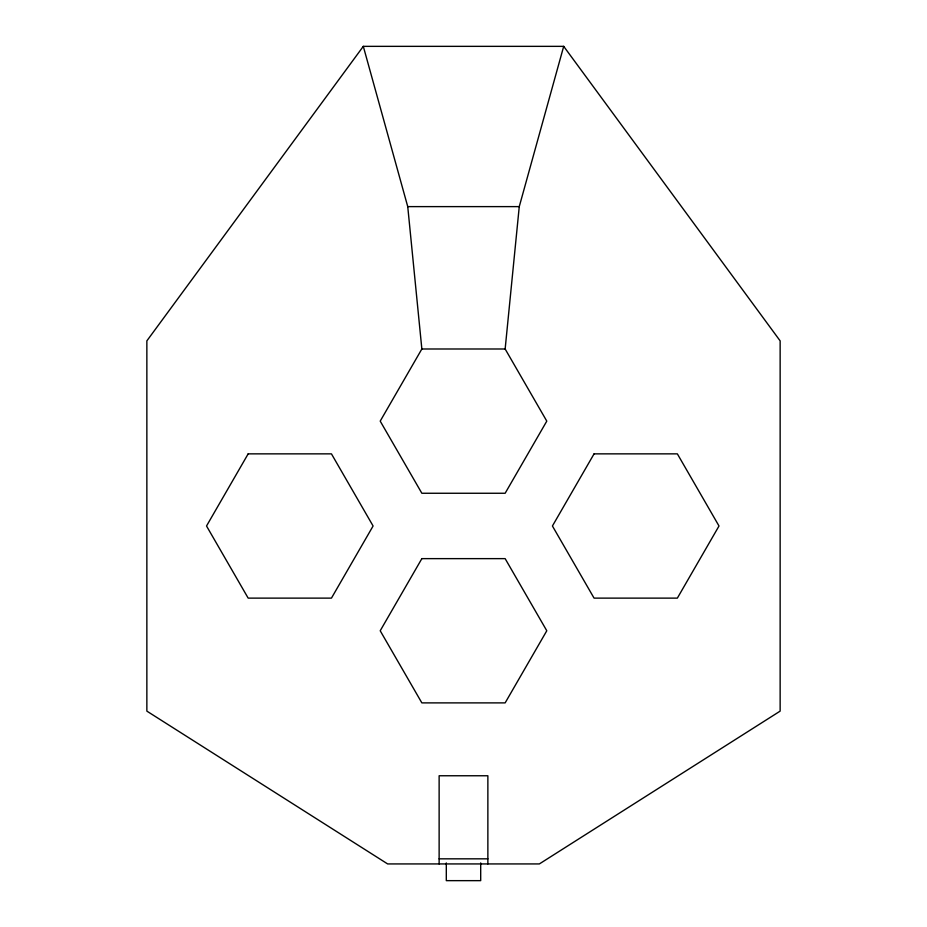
<?xml version="1.0" encoding="UTF-8"?>
<svg xmlns="http://www.w3.org/2000/svg" width="927" height="927" viewBox="0 0 927 927"><rect width="100%" height="100%" fill="white"/><g stroke="black" fill="none" stroke-linecap="round" stroke-linejoin="round"><path stroke-width="1.39" d="M363.303 46.35L407.741 206.617L421.855 348.992L380.209 421.125L421.855 493.257L505.145 493.257L546.791 421.125L505.145 348.992L519.259 206.617L563.697 46.35L363.303 46.35L146.86 340.869L146.86 711.125L387.637 863.929L539.363 863.929L780.14 711.125L780.14 340.869L563.697 46.35M407.741 206.617L519.259 206.617M421.855 348.992L505.145 348.992M439.131 858.831L487.869 858.831M487.869 863.929L487.869 775.76L439.131 775.76L439.131 863.929M480.696 862.921L480.696 880.65L446.304 880.65L446.304 862.921M248.169 453.859L206.524 525.991L248.169 598.124L331.449 598.124L373.094 525.991L331.449 453.859L248.169 453.859M421.855 558.633L380.209 630.766L421.855 702.886L505.145 702.886L546.791 630.766L505.145 558.633L421.855 558.633M594.068 453.859L552.422 525.991L594.068 598.124L677.359 598.124L719.004 525.991L677.359 453.859L594.068 453.859"/></g></svg>
